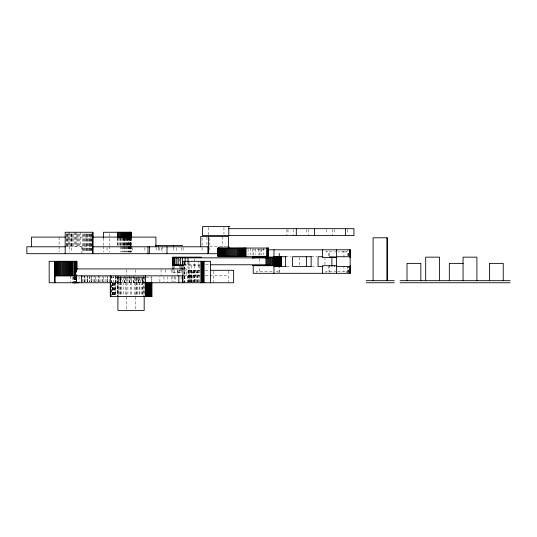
<?xml version="1.0" encoding="UTF-8"?>
<svg xmlns="http://www.w3.org/2000/svg" width="537" height="537" viewBox="0 0 537 537"><rect width="100%" height="100%" fill="white"/><g stroke="black" fill="none" stroke-linecap="round" stroke-linejoin="round"><path stroke-width="0.4" stroke-dasharray="2.69 2.01" d="M82.57 281.979L82.57 275.83M84.02 281.979L84.02 275.83M84.181 281.979L84.181 275.83M85.893 281.979L85.893 276.602M87.43 281.979L87.43 275.83M87.605 281.979L87.605 276.602M89.404 275.83L89.404 281.979L89.404 276.602M91.028 281.979L91.028 275.83M91.216 281.979L91.216 276.602M93.102 281.979L93.102 275.83M94.801 281.979L94.801 275.83M94.995 281.979L94.995 276.602M96.955 281.979L96.955 276.602M98.727 281.979L98.727 275.83M98.929 281.979L98.929 275.83M100.963 281.979L100.963 276.602M102.795 281.979L102.795 276.602M102.997 281.979L102.997 276.602M105.091 281.979L105.091 275.83M106.984 281.979L106.984 275.83M107.192 281.979L107.192 276.602M109.34 281.979L109.34 276.602M111.488 282.751L111.488 275.83M111.743 296.585L111.75 282.751M112.273 294.954L112.28 282.751M112.891 294.954L112.891 282.751M113.582 294.954L113.582 282.751M113.676 282.751L113.676 275.83M114.347 294.954L114.347 282.751M115.18 294.954L115.18 282.751M115.65 282.751L115.65 275.83M115.864 282.751L115.864 275.83M118.086 282.751L118.086 275.83M120.093 282.751L120.093 276.602M120.308 282.751L120.308 276.602M122.557 282.751L122.557 278.139M124.577 282.751L124.577 278.139M124.799 282.751L124.799 276.602M127.061 282.751L127.061 276.602M129.095 282.751L129.095 276.602M129.316 282.751L129.316 276.602M131.578 282.751L131.578 276.602M133.626 282.751L133.626 276.602M133.847 282.751L133.847 276.602M136.103 282.751L136.103 278.139M138.137 282.751L138.137 278.139M138.358 282.751L138.358 276.602M140.6 282.751L140.6 278.139M142.627 282.751L142.627 278.139M142.842 282.751L142.842 278.139M151.817 281.979L151.823 276.602M159.885 281.979L159.885 276.602M188.111 282.751L188.111 270.299M189.266 281.918L189.266 270.299M190.038 282.751L190.044 270.299M190.843 281.918L190.843 270.299M191.615 282.751L191.675 270.299M192.521 282.751L192.528 270.299M193.387 282.751L193.394 270.299M195.166 281.918L195.166 270.299M196.065 281.918L196.065 270.299M196.965 282.751L196.965 270.299M198.536 281.918L198.536 262.123M253.222 255.122L253.222 249.799L265.265 249.799M256.679 272.621L256.679 271.239L273.367 271.239M259.465 271.239L259.452 266.5M259.452 255.122L259.465 249.799M277.434 272.621L277.434 271.239L275.293 271.239M279.032 272.554L279.032 267.231M279.032 255.887L279.032 251.323M279.462 272.548L279.462 266.399M279.462 255.948L279.462 251.336M299.451 264.788L299.451 257.525M324.952 264.788L324.952 258.331M325.972 272.628L325.972 271.245L335.853 271.245M328.738 265.714L328.805 271.245M328.738 255.834L328.738 251.873L329.758 251.873M329.423 272.554L329.423 267.171M329.423 255.954L329.423 251.336M343.955 265.714L343.888 271.245M343.955 257.411L343.955 251.873L342.378 251.873M346.721 272.628L346.533 271.245M347.311 273.32L347.311 267.171M347.842 272.554L347.842 267.171M347.842 255.954L347.842 249.799M348.318 272.561L348.318 267.231M348.318 255.887L348.318 251.323M348.748 272.561L348.748 267.231M348.748 255.887L348.748 251.323M66.366 237.099L92.283 237.099M65.494 246.785L93.478 246.785M209.779 246.785L227.285 246.785M327.369 251.873L325.993 251.873L335.853 251.873M344.573 251.873L346.721 251.873L337.699 251.873M285.644 256.72L291.329 256.72M311.138 256.72L316.904 256.72M183.755 264.768L200.113 264.768M205.584 264.768L209.772 264.768M183.735 265.459L200.113 265.459M286.456 266.399L291.329 266.399M311.789 266.399L316.877 266.399M184.607 268.916L186.366 268.916L186.366 275.83M181.687 270.299L177.244 270.299L177.244 274.253M183.788 270.299L200.543 270.299M205.114 270.299L208.752 270.299M337.625 271.245L346.721 271.245M172.974 272.373L181.05 272.373M191.528 272.373L200.059 272.373M183.956 275.83L200.059 275.83M205.215 275.83L228.681 275.83M111.327 277.22L118.684 277.22M142.869 277.22L144.393 277.22M146.004 277.22L151.098 277.22M109.776 282.751L145.057 282.751M188.514 270.299L188.521 281.918M347.728 229.427L347.728 234.038M334.142 229.427L334.142 234.038M332.517 229.427L332.517 235.575M326.295 229.427L326.295 234.038M308.352 229.427L308.352 235.575M306.728 229.427L306.728 234.038M293.142 229.427L293.142 235.575M287.986 229.427L287.986 234.038M286.912 229.427L286.912 235.575M263.237 248.054L263.237 254.692M261.412 248.879L261.412 254.692M260.901 248.879L260.901 254.692M259.25 258.821L259.25 263.801M258.297 248.879L258.297 254.692M255.511 248.879L255.511 254.692M252.665 248.879L252.665 254.692M250.786 248.054L250.786 254.692M248.074 248.879L248.074 254.692M228.681 271.091L228.681 281.979M223.949 227.399L223.949 233.937M222.177 236.408L222.177 247.114M213.639 271.091L213.639 282.751M209.846 238.005L209.846 252.162M208.739 227.399L208.739 235.575M206.96 237.233L206.96 245.463M202.087 238.005L202.087 245.986M202.087 247.55L202.087 252.162M199.724 265.459L199.724 281.979M197.864 270.299L197.864 281.918M197.408 270.299L197.408 282.751M194.649 258.821L194.649 265.459M194.696 270.299L194.696 282.751M194.407 265.459L194.407 281.979M194.273 270.299L194.273 281.918M193.803 270.299L193.803 281.918M191.716 275.83L191.716 281.979M191.528 265.459L191.528 281.979M191.219 270.299L191.219 281.918M191.051 270.299L191.051 281.918M189.991 275.83L189.991 281.979M189.058 262.13L189.058 281.925M188.843 270.299L188.843 281.918M188.044 261.311L188.044 282.751M187.99 262.459L187.99 264.768M187.487 275.83L187.487 282.751M185.144 262.459L185.144 264.768M184.896 262.13L184.896 282.751M184.741 275.83L184.741 282.751M184.46 262.13L184.46 281.925M184.204 262.459L184.204 264.768M184.07 262.13L184.07 281.925M183.11 247.55L183.11 252.162M181.842 247.55L181.842 252.162M181.05 270.071L181.05 274.447M181.05 276.602L181.05 281.979M179.432 258.821L179.432 263.801M179.197 265.459L179.197 274.239M178.828 270.299L178.828 274.253M177.687 269.688L177.687 275.83M176.445 247.893L176.445 252.041M175.19 276.602L175.19 281.979M174.169 266.224L174.169 269.299M174.169 270.071L174.169 274.447M174.169 276.602L174.169 281.979M173.565 247.55L173.565 252.162M172.974 270.071L172.974 274.447M172.914 275.83L172.914 281.979M171.699 269.688L171.699 274.293M171.605 276.602L171.605 281.979M167.853 276.602L167.853 282.751M165.517 269.688L165.517 274.293M163.939 276.602L163.939 281.979M162.852 246.785L162.852 252.162M161.234 247.893L161.234 252.041M161.087 269.688L161.087 275.83M159.496 247.55L159.496 252.162M158.549 247.55L158.583 252.162M156.133 247.55L156.133 252.162M151.837 276.662L151.837 281.643M144.903 247.55L144.903 252.162M144.178 277.22L144.178 295.478M144.023 275.83L144.023 295.753M143.312 276.662L143.312 295.753M143.057 275.83L143.057 282.751M142.815 277.495L142.815 295.753M142.365 277.495L142.365 296.585M141.157 277.495L141.218 295.753M139.902 277.495L139.902 295.753M139.11 277.495L139.11 295.753M138.58 278.139L138.58 282.751M137.653 277.495L137.653 295.753M136.841 277.495L136.841 295.753M136.76 277.495L136.76 295.753M135.465 269.749L135.465 274.729M135.465 278.045L135.465 310.42M134.19 277.495L134.19 295.753M134.062 276.602L134.062 282.751M132.8 247.55L132.8 252.162M131.498 277.495L131.498 295.753M131.102 238.032L131.109 245.456M131.109 246.275L131.102 252.048M131.048 238.032L131.041 245.456M131.041 246.275L131.048 252.048M130.921 237.904L130.921 245.98M130.934 246.275L130.921 252.162M130.746 237.904L130.746 245.98M130.753 246.275L130.8 252.162M130.525 238.032L130.525 245.456M130.525 246.275L130.525 252.048M130.592 277.495L130.592 295.753M130.511 237.904L130.511 245.98M130.216 237.904L130.216 245.98M130.236 246.275L130.236 252.048M129.867 237.904L129.867 245.98M129.887 246.275L129.887 252.048M129.538 276.602L129.538 282.751M129.471 237.904L129.471 245.98M129.491 246.275L129.491 252.048M129.014 237.904L129.014 245.98M129.041 246.275L129.041 252.048M128.511 237.904L128.511 245.98M128.538 246.275L128.538 252.048M128.269 237.099L128.269 245.402M128.269 246.228L128.269 252.041M127.96 237.904L127.96 245.98M127.987 246.275L127.987 252.048M127.907 277.495L127.907 295.753M127.39 238.032L127.39 245.456M127.39 246.275L127.39 252.048M127.356 237.904L127.356 245.98M126.719 237.904L126.719 245.98M126.752 246.275L126.752 252.048M126.611 269.749L126.611 274.729M126.611 278.045L126.611 310.42M126.074 238.032L126.074 245.456M126.074 246.275L126.074 252.048M126.034 237.904L126.034 245.98M125.316 237.904L125.316 245.98M125.356 246.275L125.356 252.048M125.343 277.495L125.343 295.753M125.02 276.602L125.02 282.751M124.886 238.032L124.886 245.456M124.886 246.275L124.886 252.048M124.604 238.032L124.604 245.456M124.604 246.275L124.604 252.048M124.564 237.904L124.564 245.98M123.819 238.032L123.819 245.456M123.819 246.275L123.819 252.048M123.779 237.904L123.779 245.98M123.745 277.495L123.745 295.753M122.966 237.904L122.966 245.98M123.007 246.275L123.007 252.048M122.127 237.904L122.127 245.98M122.174 246.275L122.174 252.048M121.604 277.495L121.604 295.753M121.275 237.904L121.275 245.98M121.315 246.275L121.315 252.048M120.677 277.495L120.677 295.753M120.624 238.032L120.624 245.456M120.624 246.275L120.624 252.048M120.53 276.602L120.53 282.751M120.395 237.904L120.395 245.98M120.369 277.495L120.369 295.753M119.509 237.904L119.509 245.98M119.321 277.495L119.321 295.753M118.61 237.904L118.61 245.98M118.509 277.495L118.509 295.753M118.127 275.83L118.127 295.753M117.892 277.22L117.892 295.478M117.71 237.904L117.71 245.98M117.616 237.904L117.616 245.98M117.63 276.662L117.63 295.753M117.435 275.83L117.435 295.753M117.267 276.662L117.267 295.753M116.079 275.83L116.079 282.751M115.455 276.602L115.455 294.954M115.072 282.751L115.072 294.954M114.247 282.751L114.247 294.954M113.488 282.751L113.488 294.954M112.81 282.751L112.81 294.954M112.206 282.751L112.206 296.585M111.696 275.83L111.683 294.954M109.669 233.91L109.669 245.456M109.669 246.275L109.669 252.048M107.4 276.602L107.4 281.979M107.038 247.55L107.038 252.162M103.453 238.032L103.453 245.456M103.453 246.275L103.453 252.048M103.198 276.602L103.198 281.979M99.117 275.83L99.117 281.979M95.177 276.602L95.177 281.979M91.686 233.91L91.686 252.048M91.391 276.602L91.391 281.979M91.297 233.91L91.297 252.048M90.854 233.91L90.854 252.048M90.357 233.91L90.357 252.048M89.813 233.91L89.813 252.048M89.229 233.91L89.229 252.048M88.592 233.91L88.592 252.048M87.92 233.91L87.92 252.048M87.773 276.602L87.773 281.979M87.209 233.91L87.209 252.048M86.625 233.91L86.625 252.048M86.464 233.91L86.464 252.048M85.685 233.91L85.685 252.048M84.873 233.91L84.873 252.048M84.343 275.83L84.343 281.979M84.047 233.91L84.047 252.048M83.188 233.91L83.188 252.048M82.886 246.785L82.886 252.162M82.322 233.91L82.322 252.048M81.805 246.785L81.805 253.699M80.537 232.259L80.537 246.785M79.637 233.87L79.637 246.785M79.04 276.602L79.04 281.979M78.731 233.87L78.731 246.785M77.825 233.87L77.825 246.785M76.925 233.87L76.925 246.785M76.831 269.547L76.838 274.494M76.831 275.313L76.838 281.905M76.791 269.547L76.764 274.494M76.791 275.313L76.764 281.905M76.684 269.547L76.637 274.494M76.684 275.313L76.637 281.905M76.516 276.964L76.516 281.905M76.449 276.964L76.449 281.905M76.294 276.964L76.294 281.905M76.2 276.964L76.2 281.905M76.039 232.259L76.039 246.785M76.012 276.964L76.012 281.905M75.905 276.964L75.905 281.905M75.67 276.964L75.67 281.905M75.549 276.964L75.549 281.905M75.281 276.964L75.281 281.905M75.16 232.259L75.16 246.785M75.14 276.964L75.14 281.905M74.838 276.964L74.838 281.905M74.677 276.964L74.677 281.905M74.301 232.259L74.301 246.785M74.341 276.964L74.341 281.905M74.166 276.964L74.166 281.905M73.844 276.602L73.844 281.965M73.462 233.87L73.462 246.785M73.207 276.964L73.207 281.905M72.831 276.964L72.831 281.905M72.643 233.87L72.643 246.785M71.851 233.87L71.851 246.785M71.414 233.91L71.414 252.048M71.092 233.87L71.092 246.785M70.615 276.152L70.615 281.925M70.367 233.87L70.367 246.785M69.682 232.259L69.682 246.785M69.488 246.785L69.488 252.162M69.031 233.87L69.031 246.785M68.427 232.259L68.427 246.785M67.87 233.87L67.87 246.785M67.36 233.87L67.36 246.785M66.897 233.87L66.897 246.785M66.487 233.87L66.487 246.785M59.117 237.099L59.117 245.402M59.117 246.228L59.117 252.041"/><path stroke-width="0.81" d="M151.837 296.585L110.347 296.585L110.354 275.83M145.574 296.585L145.574 275.83M273.984 273.32L273.984 265.708M273.984 257.411L273.984 249.799M274.756 266.399L274.756 265.708M274.756 257.411L274.756 256.72M275.488 266.399L275.488 265.708M275.488 257.411L275.488 256.72M276.186 266.399L276.186 265.708M276.186 257.411L276.186 256.72M276.85 266.399L276.85 265.708M276.85 257.411L276.85 256.72M277.468 266.399L277.468 265.708M277.468 257.411L277.468 256.72M278.038 266.399L278.038 265.708M278.038 257.411L278.038 256.72M278.569 266.399L278.569 265.708M278.569 257.411L278.569 256.72M279.045 266.399L279.045 265.708M279.045 257.411L279.045 256.72M279.468 266.399L279.462 265.708M279.468 257.411L279.468 256.72M279.844 257.411L279.844 256.72M280.16 266.399L280.153 265.708M280.16 257.411L280.16 256.72M280.421 266.399L280.415 265.708M280.421 257.411L280.421 256.713M280.623 266.399L280.623 265.708M280.623 257.404L280.623 256.713M280.629 266.399L280.629 265.708M280.629 257.411L280.629 256.713M280.777 266.399L280.77 265.708M280.777 257.411L280.77 256.713M280.858 266.399L280.858 265.708L253.256 265.708L253.222 273.313L350.178 273.32L350.151 249.799L268.044 249.799M280.858 256.713L280.891 257.411L253.256 257.411M285.644 266.399L285.644 256.72M306.379 266.399L306.379 256.72M311.138 266.406L311.138 256.72M322.542 273.32L322.509 265.714L336.357 265.714M322.542 249.799L322.509 257.411L336.357 257.411M329.423 266.406L329.423 265.714M329.423 257.411L329.423 256.72M330.215 257.411L330.215 256.72M331.04 257.411L331.04 256.72M331.886 266.406L331.879 256.72M332.752 257.411L332.752 256.72M333.638 257.411L333.638 256.72M334.531 266.406L334.531 265.714M334.531 257.411L334.531 256.72M335.43 257.411L335.43 256.72M336.337 266.406L336.337 265.714M336.337 257.411L336.337 256.72M336.424 273.326L336.417 249.812M349.916 273.32L350.178 265.714L350.064 273.32M349.909 249.799L350.178 257.411M350.064 257.411L350.178 249.799M72.576 282.751L76.838 282.731M229.836 226.58L202.516 226.58L202.516 235.575L353.95 235.575L353.95 228.661L228.775 228.661M65.386 237.099L31.448 237.099L31.448 246.785M92.659 237.099L155.938 237.099L155.938 246.785M155.408 245.402L182.667 245.402M65.494 246.785L26.85 246.785L26.85 253.699L218.465 253.699M92.351 246.785L208.51 246.785M227.648 246.785L228.95 246.785L228.943 256.35M273.984 256.72L286.12 256.72M311.225 256.72L292.564 256.72L292.564 266.399L311.225 266.399M322.932 256.72L318.058 256.72L318.058 266.406L322.932 266.406M336.41 256.726L350.064 256.72M172.699 257.156L201.375 257.156M281.381 257.156L252.33 257.156L252.33 257.847M268.755 257.847L172.511 257.847L172.511 264.768L183.379 264.768M463.149 263.385L449.315 263.385L449.315 280.676M210.611 264.768L268.755 264.768M172.887 265.459L183.379 265.459M252.33 265.459L281.381 265.459L281.348 257.156M273.984 266.399L286.12 266.399M336.41 266.406L349.916 266.406M75.704 268.916L183.587 268.916M210.282 270.299L233.655 270.299L233.655 282.751L145.574 282.751M54.902 275.83L183.271 275.83M118.684 277.22L142.036 277.22M366.18 280.676L394.292 280.676M400.085 280.676L510.15 280.676M110.629 282.751L49.182 282.751L49.182 261.311L76.838 261.311L76.838 269.547M366.18 282.751L394.292 282.751M400.085 282.751L510.15 282.751M73.844 282.731L79.04 282.751M503.236 280.676L503.236 263.385L489.402 263.385L489.402 280.676M476.896 280.676L476.896 257.156L463.069 257.156L463.069 280.676M439.521 280.676L439.521 257.156L425.687 257.156L425.687 280.676M420.84 280.676L420.84 263.385L407.006 263.385L407.006 280.676M387.372 280.676L387.372 237.79L373.094 237.79L373.094 280.676M386.929 237.79L386.929 280.676M345.526 228.661L345.526 235.575M314.575 228.661L314.575 235.575M296.303 228.661L296.303 235.575M281.26 257.156L281.26 265.459M281.099 257.156L281.099 265.459M280.885 257.156L280.885 265.459M280.609 257.156L280.609 265.459M280.274 257.156L280.274 265.459M279.884 257.156L279.884 265.459M279.435 257.156L279.435 265.459M278.931 257.156L278.931 265.459M278.381 257.156L278.381 265.459M277.777 257.156L277.777 265.459M277.126 257.156L277.126 265.459M276.434 257.156L276.434 265.459M275.696 257.156L275.696 265.459M274.924 257.156L274.924 265.459M274.118 257.156L274.118 265.459M273.279 257.156L273.279 265.459M272.413 257.156L272.413 265.459M271.527 257.156L271.527 265.459M270.614 257.156L270.614 265.459M269.688 257.156L269.688 265.459M268.755 257.156L268.755 265.459M268.232 248.054L268.232 256.35M267.809 257.156L267.809 265.459M267.621 248.054L267.621 256.35M266.855 257.156L266.855 265.459M266.48 248.054L266.48 256.35M265.909 257.156L265.909 265.459M264.963 257.156L264.963 257.847M264.023 257.156L264.023 257.847M263.096 257.156L263.096 257.847M262.184 257.156L262.184 257.847M261.297 257.156L261.297 257.847M260.432 257.156L260.432 257.847M259.593 257.156L259.593 257.847M258.787 257.156L258.787 257.847M258.015 257.156L258.015 257.847M257.277 257.156L257.277 257.847M256.585 257.156L256.585 257.847M255.934 257.156L255.934 257.847M255.33 257.156L255.33 257.847M254.78 257.156L254.78 257.847M254.276 257.156L254.276 257.847M253.826 257.156L253.826 257.847M253.437 257.156L253.437 257.847M253.102 257.156L253.102 257.847M252.826 257.156L252.826 257.847M252.605 257.156L252.605 257.847M252.45 257.156L252.356 257.847M246.006 248.054L246.006 256.35M245.631 248.054L245.631 256.35M245.194 248.054L245.194 256.35M244.697 248.054L244.697 256.35M244.154 248.054L244.154 256.35M243.563 248.054L243.563 256.35M242.919 248.054L242.919 256.35M242.234 248.054L242.234 256.35M241.509 248.054L241.509 256.35M240.744 248.054L240.744 256.35M239.945 248.054L239.945 256.35M239.113 248.054L239.113 256.35M238.247 248.054L238.247 256.35M237.361 248.054L237.361 256.35M236.461 248.054L236.461 256.35M235.535 248.054L235.535 256.35M234.602 248.054L234.602 256.35M233.655 248.054L233.655 256.35M232.702 248.054L232.702 256.35M231.756 248.054L231.756 256.35M230.809 248.054L230.809 256.35M229.87 248.054L229.87 256.35M228.775 226.58L228.775 235.575M228.406 248.759L228.406 236.408L200.737 236.408L200.737 246.785M228.024 248.054L228.024 256.35M227.131 248.054L227.131 256.35M226.265 248.054L226.265 256.35M225.419 248.054L225.419 256.35M224.607 248.054L224.607 256.35M223.822 248.054L223.822 256.35M223.083 248.054L223.083 256.35M222.378 248.054L222.378 256.35M221.721 248.054L221.721 256.35M221.11 248.054L221.11 256.35M220.546 248.054L220.546 256.35M220.036 248.054L220.036 256.35M219.573 248.054L219.573 256.35M219.17 248.054L219.17 256.35M218.821 248.054L218.821 256.35M218.539 248.054L218.539 256.35M218.237 248.054L218.311 256.35M218.143 248.054L218.143 256.35M218.089 248.054L218.035 256.35M210.491 282.751L210.491 261.311L182.916 261.311L182.916 282.751M208.51 236.408L208.51 253.699M207.913 246.785L207.913 253.699M204.127 261.311L204.127 282.751M203.355 261.311L203.355 282.751M202.55 261.311L202.55 282.751M201.724 261.311L201.724 282.751M200.872 261.311L200.872 282.751M187.99 257.847L187.99 261.694M185.144 257.847L185.144 261.694M182.372 257.847L182.372 264.768M182.405 276.112L182.405 282.751M181.05 265.459L181.05 269.299M180.613 257.847L180.613 264.768M178.828 275.83L178.828 282.751M178.197 257.847L178.197 264.768M176.767 257.847L176.767 264.768M174.961 257.847L174.961 264.768M174.458 257.847L174.458 264.768M173.565 245.402L173.565 246.785M173.283 257.847L173.283 264.768M172.974 265.459L172.974 269.299M172.793 257.847L172.793 264.768M172.639 257.847L172.639 264.768M167 246.785L167 253.699M158.583 245.402L158.583 246.785M151.817 282.751L151.817 296.585M151.736 282.751L151.723 296.585M151.293 282.751L151.253 296.585M150.937 282.751L150.89 296.585M150.501 282.751L150.441 296.585M149.977 282.751L149.91 296.585M149.615 246.785L149.615 253.699M149.373 282.751L149.373 296.585M149.293 282.751L149.293 296.585M148.695 282.751L148.695 296.585M148.601 282.751L148.608 296.585M148.017 246.785L148.017 253.699M147.937 282.751L147.937 296.585M147.836 282.751L147.843 296.585M147.111 282.751L147.111 296.585M147.004 282.751L147.004 296.585M146.212 282.751L146.212 296.585M146.098 282.751L146.098 296.585M144.178 296.303L144.178 310.42L117.892 310.42L117.892 296.303M131.102 238.032L131.109 232.259L103.453 232.259L103.453 238.032M131.041 232.259L131.048 238.032M130.934 232.259L130.934 238.032M130.746 232.259L130.746 237.904M130.511 232.259L130.511 237.904M130.216 232.259L130.216 237.904M129.867 232.259L129.867 237.904M129.471 232.259L129.471 237.904M129.014 232.259L129.014 237.904M128.511 232.259L128.511 237.904M127.96 232.259L127.96 237.904M127.356 232.259L127.356 237.904M126.719 232.259L126.719 237.904M126.034 232.259L126.034 237.904M125.316 232.259L125.316 237.904M124.564 232.259L124.564 237.904M123.779 232.259L123.779 237.904M122.966 232.259L122.966 237.904M122.127 232.259L122.127 237.904M121.275 232.259L121.275 237.904M120.395 232.259L120.395 237.904M119.509 232.259L119.509 237.904M118.61 232.259L118.61 237.904M117.71 232.259L117.71 237.904M117.616 232.259L117.616 237.904M110.354 282.751L110.354 296.585M92.794 232.259L92.8 253.699L92.847 232.259L65.185 232.259L65.185 253.699M92.693 232.259L92.693 253.699M81.503 275.83L81.503 282.751M76.764 261.311L76.791 269.547M76.637 261.311L76.684 269.547M76.449 261.311L76.449 269.547M76.2 261.311L76.2 269.547M75.905 261.311L75.905 269.547M75.549 261.311L75.549 276.139M75.14 261.311L75.14 276.139M74.677 261.311L74.677 276.139M74.166 261.311L74.166 276.139M73.005 261.311L73.005 275.83M72.354 261.311L72.354 275.83M71.669 261.311L71.669 275.83M70.944 261.311L70.944 275.83M70.186 261.311L70.186 275.83M69.401 261.311L69.401 275.83M68.582 261.311L68.582 275.83M67.743 261.311L67.743 275.83M66.883 261.311L66.883 275.83M66.004 261.311L66.004 275.83M65.118 261.311L65.118 275.83M64.218 261.311L64.218 275.83M63.312 261.311L63.312 275.83M62.406 261.311L62.406 275.83M61.507 261.311L61.507 275.83M60.607 261.311L60.607 275.83M59.721 261.311L59.721 275.83M58.848 261.311L58.848 275.83M57.996 261.311L57.996 275.83M57.164 261.311L57.164 275.83M56.358 261.311L56.358 275.83M55.579 261.311L55.579 275.83M54.902 261.311L54.902 282.751M54.828 261.311L54.828 282.751M279.831 265.708L279.831 266.399L279.844 265.708M268.332 248.054L217.988 248.054L217.988 256.35L268.332 256.35L268.332 248.054M151.562 296.585L151.562 282.751L151.528 296.585"/></g></svg>
